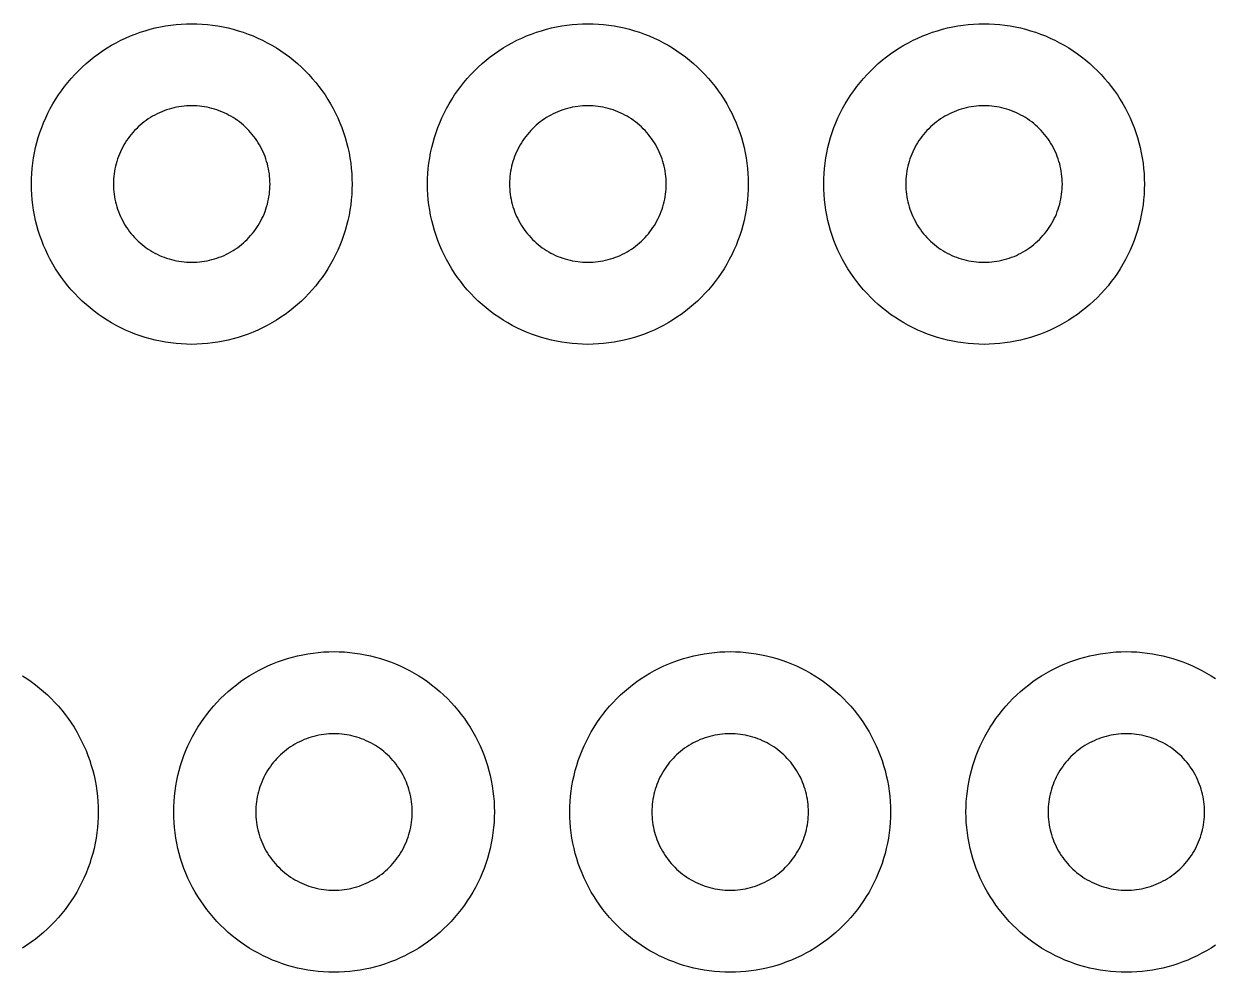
# Model space of a CAD drawing. Header units: millimetres. Extents: x 0 to 476, y 5 to 280.
# Drawn here: x 349.1 to 412.1, y 4.6 to 54.9 of the extents above; entities that cross this region are included whole.
import ezdxf

# ---------------------------------------------------------------- set-up
doc = ezdxf.new("R2010")
doc.units = ezdxf.units.MM
doc.layers.add('CUT', color=1, linetype='Continuous')

msp = doc.modelspace()

# ---------------------------------------------------------------- linework, layer by layer
at = {"layer": 'CUT'}
for points in [[(366.453, 46.155), (366.44, 45.877), (366.417, 45.6), (366.385, 45.324), (366.344, 45.049), (366.295, 44.775), (366.236, 44.503), (366.168, 44.233), (366.092, 43.966), (366.007, 43.701), (365.913, 43.439), (365.811, 43.181), (365.7, 42.925), (365.581, 42.674), (365.454, 42.426), (365.319, 42.183), (365.176, 41.945), (365.025, 41.711), (364.867, 41.482), (364.701, 41.259), (364.529, 41.041), (364.349, 40.829), (364.162, 40.623), (363.968, 40.423), (363.768, 40.229), (363.562, 40.043), (363.35, 39.863), (363.132, 39.69), (362.909, 39.524), (362.68, 39.366), (362.446, 39.215), (362.208, 39.072), (361.965, 38.937), (361.717, 38.81), (361.466, 38.691), (361.211, 38.58), (360.952, 38.478), (360.69, 38.384), (360.425, 38.299), (360.158, 38.223), (359.888, 38.155), (359.616, 38.097), (359.343, 38.047), (359.067, 38.006), (358.791, 37.974), (358.514, 37.952), (358.236, 37.938), (357.958, 37.933), (357.68, 37.938), (357.402, 37.952), (357.125, 37.974), (356.848, 38.006), (356.573, 38.047), (356.3, 38.097), (356.028, 38.155), (355.758, 38.223), (355.49, 38.299), (355.226, 38.384), (354.964, 38.478), (354.705, 38.58), (354.45, 38.691), (354.198, 38.81), (353.951, 38.937), (353.708, 39.072), (353.469, 39.215), (353.236, 39.366), (353.007, 39.524), (352.783, 39.69), (352.566, 39.863), (352.353, 40.043), (352.147, 40.229), (351.948, 40.423), (351.754, 40.623), (351.567, 40.829), (351.387, 41.041), (351.214, 41.259), (351.049, 41.482), (350.89, 41.711), (350.74, 41.945), (350.597, 42.183), (350.462, 42.426), (350.334, 42.674), (350.216, 42.925), (350.105, 43.181), (350.003, 43.439), (349.909, 43.701), (349.824, 43.966), (349.748, 44.233), (349.68, 44.503), (349.621, 44.775), (349.571, 45.049), (349.531, 45.324), (349.499, 45.6), (349.476, 45.877), (349.462, 46.155), (349.458, 46.433), (349.462, 46.711), (349.476, 46.989), (349.499, 47.266), (349.531, 47.543), (349.571, 47.818), (349.621, 48.092), (349.68, 48.363), (349.748, 48.633), (349.824, 48.901), (349.909, 49.166), (350.003, 49.427), (350.105, 49.686), (350.216, 49.941), (350.334, 50.193), (350.462, 50.44), (350.597, 50.683), (350.74, 50.922), (350.89, 51.156), (351.049, 51.384), (351.214, 51.608), (351.387, 51.826), (351.567, 52.038), (351.754, 52.244), (351.948, 52.444), (352.147, 52.637), (352.353, 52.824), (352.566, 53.004), (352.783, 53.177), (353.007, 53.343), (353.236, 53.501), (353.469, 53.652), (353.708, 53.795), (353.951, 53.93), (354.198, 54.057), (354.45, 54.176), (354.705, 54.286), (354.964, 54.389), (355.226, 54.482), (355.49, 54.567), (355.758, 54.644), (356.028, 54.711), (356.3, 54.77), (356.573, 54.82), (356.848, 54.861), (357.125, 54.892), (357.402, 54.915), (357.68, 54.929), (357.958, 54.933), (358.236, 54.929), (358.514, 54.915), (358.791, 54.892), (359.067, 54.861), (359.343, 54.82), (359.616, 54.77), (359.888, 54.711), (360.158, 54.644), (360.425, 54.567), (360.69, 54.482), (360.952, 54.389), (361.211, 54.286), (361.466, 54.176), (361.717, 54.057), (361.965, 53.93), (362.208, 53.795), (362.446, 53.652), (362.68, 53.501), (362.909, 53.343), (363.132, 53.177), (363.35, 53.004), (363.562, 52.824), (363.768, 52.637), (363.968, 52.444), (364.162, 52.244), (364.349, 52.038), (364.529, 51.826), (364.701, 51.608), (364.867, 51.384), (365.025, 51.156), (365.176, 50.922), (365.319, 50.683), (365.454, 50.44), (365.581, 50.193), (365.7, 49.941), (365.811, 49.686), (365.913, 49.427), (366.007, 49.166), (366.092, 48.901), (366.168, 48.633), (366.236, 48.363), (366.295, 48.092), (366.344, 47.818), (366.385, 47.543), (366.417, 47.266), (366.44, 46.989), (366.453, 46.711), (366.458, 46.433), (366.453, 46.155)], [(387.453, 46.155), (387.44, 45.877), (387.417, 45.6), (387.385, 45.324), (387.344, 45.049), (387.295, 44.775), (387.236, 44.503), (387.168, 44.233), (387.092, 43.966), (387.007, 43.701), (386.913, 43.439), (386.811, 43.181), (386.7, 42.925), (386.581, 42.674), (386.454, 42.426), (386.319, 42.183), (386.176, 41.945), (386.025, 41.711), (385.867, 41.482), (385.701, 41.259), (385.529, 41.041), (385.349, 40.829), (385.162, 40.623), (384.968, 40.423), (384.768, 40.229), (384.562, 40.043), (384.35, 39.863), (384.132, 39.69), (383.909, 39.524), (383.68, 39.366), (383.446, 39.215), (383.208, 39.072), (382.965, 38.937), (382.717, 38.81), (382.466, 38.691), (382.211, 38.58), (381.952, 38.478), (381.69, 38.384), (381.425, 38.299), (381.158, 38.223), (380.888, 38.155), (380.616, 38.097), (380.343, 38.047), (380.067, 38.006), (379.791, 37.974), (379.514, 37.952), (379.236, 37.938), (378.958, 37.933), (378.68, 37.938), (378.402, 37.952), (378.125, 37.974), (377.848, 38.006), (377.573, 38.047), (377.3, 38.097), (377.028, 38.155), (376.758, 38.223), (376.49, 38.299), (376.226, 38.384), (375.964, 38.478), (375.705, 38.58), (375.45, 38.691), (375.198, 38.81), (374.951, 38.937), (374.708, 39.072), (374.469, 39.215), (374.236, 39.366), (374.007, 39.524), (373.783, 39.69), (373.566, 39.863), (373.353, 40.043), (373.147, 40.229), (372.948, 40.423), (372.754, 40.623), (372.567, 40.829), (372.387, 41.041), (372.214, 41.259), (372.049, 41.482), (371.89, 41.711), (371.74, 41.945), (371.597, 42.183), (371.462, 42.426), (371.334, 42.674), (371.216, 42.925), (371.105, 43.181), (371.003, 43.439), (370.909, 43.701), (370.824, 43.966), (370.748, 44.233), (370.68, 44.503), (370.621, 44.775), (370.571, 45.049), (370.531, 45.324), (370.499, 45.6), (370.476, 45.877), (370.462, 46.155), (370.458, 46.433), (370.462, 46.711), (370.476, 46.989), (370.499, 47.266), (370.531, 47.543), (370.571, 47.818), (370.621, 48.092), (370.68, 48.363), (370.748, 48.633), (370.824, 48.901), (370.909, 49.166), (371.003, 49.427), (371.105, 49.686), (371.216, 49.941), (371.334, 50.193), (371.462, 50.44), (371.597, 50.683), (371.74, 50.922), (371.89, 51.156), (372.049, 51.384), (372.214, 51.608), (372.387, 51.826), (372.567, 52.038), (372.754, 52.244), (372.948, 52.444), (373.147, 52.637), (373.353, 52.824), (373.566, 53.004), (373.783, 53.177), (374.007, 53.343), (374.236, 53.501), (374.469, 53.652), (374.708, 53.795), (374.951, 53.93), (375.198, 54.057), (375.45, 54.176), (375.705, 54.286), (375.964, 54.389), (376.226, 54.482), (376.49, 54.567), (376.758, 54.644), (377.028, 54.711), (377.3, 54.77), (377.573, 54.82), (377.848, 54.861), (378.125, 54.892), (378.402, 54.915), (378.68, 54.929), (378.958, 54.933), (379.236, 54.929), (379.514, 54.915), (379.791, 54.892), (380.067, 54.861), (380.343, 54.82), (380.616, 54.77), (380.888, 54.711), (381.158, 54.644), (381.425, 54.567), (381.69, 54.482), (381.952, 54.389), (382.211, 54.286), (382.466, 54.176), (382.717, 54.057), (382.965, 53.93), (383.208, 53.795), (383.446, 53.652), (383.68, 53.501), (383.909, 53.343), (384.132, 53.177), (384.35, 53.004), (384.562, 52.824), (384.768, 52.637), (384.968, 52.444), (385.162, 52.244), (385.349, 52.038), (385.529, 51.826), (385.701, 51.608), (385.867, 51.384), (386.025, 51.156), (386.176, 50.922), (386.319, 50.683), (386.454, 50.44), (386.581, 50.193), (386.7, 49.941), (386.811, 49.686), (386.913, 49.427), (387.007, 49.166), (387.092, 48.901), (387.168, 48.633), (387.236, 48.363), (387.295, 48.092), (387.344, 47.818), (387.385, 47.543), (387.417, 47.266), (387.44, 46.989), (387.453, 46.711), (387.458, 46.433), (387.453, 46.155)], [(408.453, 46.155), (408.44, 45.877), (408.417, 45.6), (408.385, 45.324), (408.344, 45.049), (408.295, 44.775), (408.236, 44.503), (408.168, 44.233), (408.092, 43.966), (408.007, 43.701), (407.913, 43.439), (407.811, 43.181), (407.7, 42.925), (407.581, 42.674), (407.454, 42.426), (407.319, 42.183), (407.176, 41.945), (407.025, 41.711), (406.867, 41.482), (406.701, 41.259), (406.529, 41.041), (406.349, 40.829), (406.162, 40.623), (405.968, 40.423), (405.768, 40.229), (405.562, 40.043), (405.35, 39.863), (405.132, 39.69), (404.909, 39.524), (404.68, 39.366), (404.446, 39.215), (404.208, 39.072), (403.965, 38.937), (403.717, 38.81), (403.466, 38.691), (403.211, 38.58), (402.952, 38.478), (402.69, 38.384), (402.425, 38.299), (402.158, 38.223), (401.888, 38.155), (401.616, 38.097), (401.343, 38.047), (401.067, 38.006), (400.791, 37.974), (400.514, 37.952), (400.236, 37.938), (399.958, 37.933), (399.68, 37.938), (399.402, 37.952), (399.125, 37.974), (398.848, 38.006), (398.573, 38.047), (398.3, 38.097), (398.028, 38.155), (397.758, 38.223), (397.49, 38.299), (397.226, 38.384), (396.964, 38.478), (396.705, 38.58), (396.45, 38.691), (396.198, 38.81), (395.951, 38.937), (395.708, 39.072), (395.469, 39.215), (395.236, 39.366), (395.007, 39.524), (394.783, 39.69), (394.566, 39.863), (394.353, 40.043), (394.147, 40.229), (393.948, 40.423), (393.754, 40.623), (393.567, 40.829), (393.387, 41.041), (393.214, 41.259), (393.049, 41.482), (392.89, 41.711), (392.74, 41.945), (392.597, 42.183), (392.462, 42.426), (392.334, 42.674), (392.216, 42.925), (392.105, 43.181), (392.003, 43.439), (391.909, 43.701), (391.824, 43.966), (391.748, 44.233), (391.68, 44.503), (391.621, 44.775), (391.571, 45.049), (391.531, 45.324), (391.499, 45.6), (391.476, 45.877), (391.462, 46.155), (391.458, 46.433), (391.462, 46.711), (391.476, 46.989), (391.499, 47.266), (391.531, 47.543), (391.571, 47.818), (391.621, 48.092), (391.68, 48.363), (391.748, 48.633), (391.824, 48.901), (391.909, 49.166), (392.003, 49.427), (392.105, 49.686), (392.216, 49.941), (392.334, 50.193), (392.462, 50.44), (392.597, 50.683), (392.74, 50.922), (392.89, 51.156), (393.049, 51.384), (393.214, 51.608), (393.387, 51.826), (393.567, 52.038), (393.754, 52.244), (393.948, 52.444), (394.147, 52.637), (394.353, 52.824), (394.566, 53.004), (394.783, 53.177), (395.007, 53.343), (395.236, 53.501), (395.469, 53.652), (395.708, 53.795), (395.951, 53.93), (396.198, 54.057), (396.45, 54.176), (396.705, 54.286), (396.964, 54.389), (397.226, 54.482), (397.49, 54.567), (397.758, 54.644), (398.028, 54.711), (398.3, 54.77), (398.573, 54.82), (398.848, 54.861), (399.125, 54.892), (399.402, 54.915), (399.68, 54.929), (399.958, 54.933), (400.236, 54.929), (400.514, 54.915), (400.791, 54.892), (401.067, 54.861), (401.343, 54.82), (401.616, 54.77), (401.888, 54.711), (402.158, 54.644), (402.425, 54.567), (402.69, 54.482), (402.952, 54.389), (403.211, 54.286), (403.466, 54.176), (403.717, 54.057), (403.965, 53.93), (404.208, 53.795), (404.446, 53.652), (404.68, 53.501), (404.909, 53.343), (405.132, 53.177), (405.35, 53.004), (405.562, 52.824), (405.768, 52.637), (405.968, 52.444), (406.162, 52.244), (406.349, 52.038), (406.529, 51.826), (406.701, 51.608), (406.867, 51.384), (407.025, 51.156), (407.176, 50.922), (407.319, 50.683), (407.454, 50.44), (407.581, 50.193), (407.7, 49.941), (407.811, 49.686), (407.913, 49.427), (408.007, 49.166), (408.092, 48.901), (408.168, 48.633), (408.236, 48.363), (408.295, 48.092), (408.344, 47.818), (408.385, 47.543), (408.417, 47.266), (408.44, 46.989), (408.453, 46.711), (408.458, 46.433), (408.453, 46.155)], [(362.106, 46.569), (362.099, 46.705), (362.088, 46.84), (362.072, 46.975), (362.052, 47.109), (362.028, 47.243), (362, 47.376), (361.967, 47.507), (361.929, 47.638), (361.888, 47.767), (361.842, 47.895), (361.792, 48.021), (361.738, 48.146), (361.68, 48.269), (361.618, 48.39), (361.552, 48.508), (361.482, 48.625), (361.409, 48.739), (361.331, 48.851), (361.25, 48.96), (361.166, 49.066), (361.078, 49.17), (360.987, 49.27), (360.892, 49.368), (360.795, 49.462), (360.694, 49.553), (360.591, 49.641), (360.484, 49.726), (360.375, 49.807), (360.264, 49.884), (360.149, 49.958), (360.033, 50.027), (359.914, 50.093), (359.793, 50.155), (359.671, 50.213), (359.546, 50.267), (359.42, 50.317), (359.292, 50.363), (359.163, 50.405), (359.032, 50.442), (358.9, 50.475), (358.768, 50.504), (358.634, 50.528), (358.5, 50.548), (358.365, 50.563), (358.229, 50.574), (358.094, 50.581), (357.958, 50.583), (357.822, 50.581), (357.686, 50.574), (357.551, 50.563), (357.416, 50.548), (357.282, 50.528), (357.148, 50.504), (357.016, 50.475), (356.884, 50.442), (356.753, 50.405), (356.624, 50.363), (356.496, 50.317), (356.37, 50.267), (356.245, 50.213), (356.122, 50.155), (356.002, 50.093), (355.883, 50.027), (355.766, 49.958), (355.652, 49.884), (355.541, 49.807), (355.432, 49.726), (355.325, 49.641), (355.222, 49.553), (355.121, 49.462), (355.023, 49.368), (354.929, 49.27), (354.838, 49.17), (354.75, 49.066), (354.665, 48.96), (354.585, 48.851), (354.507, 48.739), (354.434, 48.625), (354.364, 48.508), (354.298, 48.39), (354.236, 48.269), (354.178, 48.146), (354.124, 48.021), (354.074, 47.895), (354.028, 47.767), (353.987, 47.638), (353.949, 47.507), (353.916, 47.376), (353.888, 47.243), (353.863, 47.109), (353.843, 46.975), (353.828, 46.84), (353.817, 46.705), (353.81, 46.569), (353.808, 46.433), (353.81, 46.298), (353.817, 46.162), (353.828, 46.027), (353.843, 45.892), (353.863, 45.757), (353.888, 45.624), (353.916, 45.491), (353.949, 45.359), (353.987, 45.229), (354.028, 45.099), (354.074, 44.971), (354.124, 44.845), (354.178, 44.721), (354.236, 44.598), (354.298, 44.477), (354.364, 44.358), (354.434, 44.242), (354.507, 44.128), (354.585, 44.016), (354.665, 43.907), (354.75, 43.801), (354.838, 43.697), (354.929, 43.596), (355.023, 43.499), (355.121, 43.404), (355.222, 43.313), (355.325, 43.225), (355.432, 43.141), (355.541, 43.06), (355.652, 42.983), (355.766, 42.909), (355.883, 42.839), (356.002, 42.773), (356.122, 42.711), (356.245, 42.653), (356.37, 42.599), (356.496, 42.549), (356.624, 42.504), (356.753, 42.462), (356.884, 42.425), (357.016, 42.392), (357.148, 42.363), (357.282, 42.339), (357.416, 42.319), (357.551, 42.303), (357.686, 42.292), (357.822, 42.286), (357.958, 42.283), (358.094, 42.286), (358.229, 42.292), (358.365, 42.303), (358.5, 42.319), (358.634, 42.339), (358.768, 42.363), (358.9, 42.392), (359.032, 42.425), (359.163, 42.462), (359.292, 42.504), (359.42, 42.549), (359.546, 42.599), (359.671, 42.653), (359.793, 42.711), (359.914, 42.773), (360.033, 42.839), (360.149, 42.909), (360.264, 42.983), (360.375, 43.06), (360.484, 43.141), (360.591, 43.225), (360.694, 43.313), (360.795, 43.404), (360.892, 43.499), (360.987, 43.596), (361.078, 43.697), (361.166, 43.801), (361.25, 43.907), (361.331, 44.016), (361.409, 44.128), (361.482, 44.242), (361.552, 44.358), (361.618, 44.477), (361.68, 44.598), (361.738, 44.721), (361.792, 44.845), (361.842, 44.971), (361.888, 45.099), (361.929, 45.229), (361.967, 45.359), (362, 45.491), (362.028, 45.624), (362.052, 45.757), (362.072, 45.892), (362.088, 46.027), (362.099, 46.162), (362.106, 46.298), (362.108, 46.433), (362.106, 46.569)], [(383.106, 46.569), (383.099, 46.705), (383.088, 46.84), (383.072, 46.975), (383.052, 47.109), (383.028, 47.243), (383, 47.376), (382.967, 47.507), (382.929, 47.638), (382.888, 47.767), (382.842, 47.895), (382.792, 48.021), (382.738, 48.146), (382.68, 48.269), (382.618, 48.39), (382.552, 48.508), (382.482, 48.625), (382.409, 48.739), (382.331, 48.851), (382.25, 48.96), (382.166, 49.066), (382.078, 49.17), (381.987, 49.27), (381.892, 49.368), (381.795, 49.462), (381.694, 49.553), (381.591, 49.641), (381.484, 49.726), (381.375, 49.807), (381.264, 49.884), (381.149, 49.958), (381.033, 50.027), (380.914, 50.093), (380.793, 50.155), (380.671, 50.213), (380.546, 50.267), (380.42, 50.317), (380.292, 50.363), (380.163, 50.405), (380.032, 50.442), (379.9, 50.475), (379.768, 50.504), (379.634, 50.528), (379.5, 50.548), (379.365, 50.563), (379.229, 50.574), (379.094, 50.581), (378.958, 50.583), (378.822, 50.581), (378.686, 50.574), (378.551, 50.563), (378.416, 50.548), (378.282, 50.528), (378.148, 50.504), (378.016, 50.475), (377.884, 50.442), (377.753, 50.405), (377.624, 50.363), (377.496, 50.317), (377.37, 50.267), (377.245, 50.213), (377.122, 50.155), (377.002, 50.093), (376.883, 50.027), (376.766, 49.958), (376.652, 49.884), (376.541, 49.807), (376.432, 49.726), (376.325, 49.641), (376.222, 49.553), (376.121, 49.462), (376.023, 49.368), (375.929, 49.27), (375.838, 49.17), (375.75, 49.066), (375.665, 48.96), (375.585, 48.851), (375.507, 48.739), (375.434, 48.625), (375.364, 48.508), (375.298, 48.39), (375.236, 48.269), (375.178, 48.146), (375.124, 48.021), (375.074, 47.895), (375.028, 47.767), (374.987, 47.638), (374.949, 47.507), (374.916, 47.376), (374.888, 47.243), (374.863, 47.109), (374.843, 46.975), (374.828, 46.84), (374.817, 46.705), (374.81, 46.569), (374.808, 46.433), (374.81, 46.298), (374.817, 46.162), (374.828, 46.027), (374.843, 45.892), (374.863, 45.757), (374.888, 45.624), (374.916, 45.491), (374.949, 45.359), (374.987, 45.229), (375.028, 45.099), (375.074, 44.971), (375.124, 44.845), (375.178, 44.721), (375.236, 44.598), (375.298, 44.477), (375.364, 44.358), (375.434, 44.242), (375.507, 44.128), (375.585, 44.016), (375.665, 43.907), (375.75, 43.801), (375.838, 43.697), (375.929, 43.596), (376.023, 43.499), (376.121, 43.404), (376.222, 43.313), (376.325, 43.225), (376.432, 43.141), (376.541, 43.06), (376.652, 42.983), (376.766, 42.909), (376.883, 42.839), (377.002, 42.773), (377.122, 42.711), (377.245, 42.653), (377.37, 42.599), (377.496, 42.549), (377.624, 42.504), (377.753, 42.462), (377.884, 42.425), (378.016, 42.392), (378.148, 42.363), (378.282, 42.339), (378.416, 42.319), (378.551, 42.303), (378.686, 42.292), (378.822, 42.286), (378.958, 42.283), (379.094, 42.286), (379.229, 42.292), (379.365, 42.303), (379.5, 42.319), (379.634, 42.339), (379.768, 42.363), (379.9, 42.392), (380.032, 42.425), (380.163, 42.462), (380.292, 42.504), (380.42, 42.549), (380.546, 42.599), (380.671, 42.653), (380.793, 42.711), (380.914, 42.773), (381.033, 42.839), (381.149, 42.909), (381.264, 42.983), (381.375, 43.06), (381.484, 43.141), (381.591, 43.225), (381.694, 43.313), (381.795, 43.404), (381.892, 43.499), (381.987, 43.596), (382.078, 43.697), (382.166, 43.801), (382.25, 43.907), (382.331, 44.016), (382.409, 44.128), (382.482, 44.242), (382.552, 44.358), (382.618, 44.477), (382.68, 44.598), (382.738, 44.721), (382.792, 44.845), (382.842, 44.971), (382.888, 45.099), (382.929, 45.229), (382.967, 45.359), (383, 45.491), (383.028, 45.624), (383.052, 45.757), (383.072, 45.892), (383.088, 46.027), (383.099, 46.162), (383.106, 46.298), (383.108, 46.433), (383.106, 46.569)], [(404.106, 46.569), (404.099, 46.705), (404.088, 46.84), (404.072, 46.975), (404.052, 47.109), (404.028, 47.243), (404, 47.376), (403.967, 47.507), (403.929, 47.638), (403.888, 47.767), (403.842, 47.895), (403.792, 48.021), (403.738, 48.146), (403.68, 48.269), (403.618, 48.39), (403.552, 48.508), (403.482, 48.625), (403.409, 48.739), (403.331, 48.851), (403.25, 48.96), (403.166, 49.066), (403.078, 49.17), (402.987, 49.27), (402.892, 49.368), (402.795, 49.462), (402.694, 49.553), (402.591, 49.641), (402.484, 49.726), (402.375, 49.807), (402.264, 49.884), (402.149, 49.958), (402.033, 50.027), (401.914, 50.093), (401.793, 50.155), (401.671, 50.213), (401.546, 50.267), (401.42, 50.317), (401.292, 50.363), (401.163, 50.405), (401.032, 50.442), (400.9, 50.475), (400.768, 50.504), (400.634, 50.528), (400.5, 50.548), (400.365, 50.563), (400.229, 50.574), (400.094, 50.581), (399.958, 50.583), (399.822, 50.581), (399.686, 50.574), (399.551, 50.563), (399.416, 50.548), (399.282, 50.528), (399.148, 50.504), (399.016, 50.475), (398.884, 50.442), (398.753, 50.405), (398.624, 50.363), (398.496, 50.317), (398.37, 50.267), (398.245, 50.213), (398.122, 50.155), (398.002, 50.093), (397.883, 50.027), (397.766, 49.958), (397.652, 49.884), (397.541, 49.807), (397.432, 49.726), (397.325, 49.641), (397.222, 49.553), (397.121, 49.462), (397.023, 49.368), (396.929, 49.27), (396.838, 49.17), (396.75, 49.066), (396.665, 48.96), (396.585, 48.851), (396.507, 48.739), (396.434, 48.625), (396.364, 48.508), (396.298, 48.39), (396.236, 48.269), (396.178, 48.146), (396.124, 48.021), (396.074, 47.895), (396.028, 47.767), (395.987, 47.638), (395.949, 47.507), (395.916, 47.376), (395.888, 47.243), (395.863, 47.109), (395.843, 46.975), (395.828, 46.84), (395.817, 46.705), (395.81, 46.569), (395.808, 46.433), (395.81, 46.298), (395.817, 46.162), (395.828, 46.027), (395.843, 45.892), (395.863, 45.757), (395.888, 45.624), (395.916, 45.491), (395.949, 45.359), (395.987, 45.229), (396.028, 45.099), (396.074, 44.971), (396.124, 44.845), (396.178, 44.721), (396.236, 44.598), (396.298, 44.477), (396.364, 44.358), (396.434, 44.242), (396.507, 44.128), (396.585, 44.016), (396.665, 43.907), (396.75, 43.801), (396.838, 43.697), (396.929, 43.596), (397.023, 43.499), (397.121, 43.404), (397.222, 43.313), (397.325, 43.225), (397.432, 43.141), (397.541, 43.06), (397.652, 42.983), (397.766, 42.909), (397.883, 42.839), (398.002, 42.773), (398.122, 42.711), (398.245, 42.653), (398.37, 42.599), (398.496, 42.549), (398.624, 42.504), (398.753, 42.462), (398.884, 42.425), (399.016, 42.392), (399.148, 42.363), (399.282, 42.339), (399.416, 42.319), (399.551, 42.303), (399.686, 42.292), (399.822, 42.286), (399.958, 42.283), (400.094, 42.286), (400.229, 42.292), (400.365, 42.303), (400.5, 42.319), (400.634, 42.339), (400.768, 42.363), (400.9, 42.392), (401.032, 42.425), (401.163, 42.462), (401.292, 42.504), (401.42, 42.549), (401.546, 42.599), (401.671, 42.653), (401.793, 42.711), (401.914, 42.773), (402.033, 42.839), (402.149, 42.909), (402.264, 42.983), (402.375, 43.06), (402.484, 43.141), (402.591, 43.225), (402.694, 43.313), (402.795, 43.404), (402.892, 43.499), (402.987, 43.596), (403.078, 43.697), (403.166, 43.801), (403.25, 43.907), (403.331, 44.016), (403.409, 44.128), (403.482, 44.242), (403.552, 44.358), (403.618, 44.477), (403.68, 44.598), (403.738, 44.721), (403.792, 44.845), (403.842, 44.971), (403.888, 45.099), (403.929, 45.229), (403.967, 45.359), (404, 45.491), (404.028, 45.624), (404.052, 45.757), (404.072, 45.892), (404.088, 46.027), (404.099, 46.162), (404.106, 46.298), (404.108, 46.433), (404.106, 46.569)], [(373.995, 12.859), (373.982, 12.581), (373.959, 12.304), (373.927, 12.028), (373.886, 11.753), (373.837, 11.479), (373.778, 11.207), (373.71, 10.937), (373.634, 10.67), (373.549, 10.405), (373.455, 10.143), (373.353, 9.884), (373.242, 9.629), (373.123, 9.378), (372.996, 9.13), (372.861, 8.887), (372.718, 8.649), (372.567, 8.415), (372.409, 8.186), (372.244, 7.963), (372.071, 7.745), (371.891, 7.533), (371.704, 7.327), (371.51, 7.127), (371.311, 6.933), (371.104, 6.747), (370.892, 6.567), (370.674, 6.394), (370.451, 6.228), (370.222, 6.07), (369.989, 5.919), (369.75, 5.776), (369.507, 5.641), (369.259, 5.514), (369.008, 5.395), (368.753, 5.284), (368.494, 5.182), (368.232, 5.088), (367.967, 5.003), (367.7, 4.927), (367.43, 4.859), (367.158, 4.801), (366.885, 4.751), (366.609, 4.71), (366.333, 4.678), (366.056, 4.655), (365.778, 4.642), (365.5, 4.637), (365.222, 4.642), (364.944, 4.655), (364.667, 4.678), (364.391, 4.71), (364.115, 4.751), (363.842, 4.801), (363.57, 4.859), (363.3, 4.927), (363.033, 5.003), (362.768, 5.088), (362.506, 5.182), (362.247, 5.284), (361.992, 5.395), (361.741, 5.514), (361.493, 5.641), (361.25, 5.776), (361.011, 5.919), (360.778, 6.07), (360.549, 6.228), (360.326, 6.394), (360.108, 6.567), (359.896, 6.747), (359.689, 6.933), (359.49, 7.127), (359.296, 7.327), (359.109, 7.533), (358.929, 7.745), (358.756, 7.963), (358.591, 8.186), (358.433, 8.415), (358.282, 8.649), (358.139, 8.887), (358.004, 9.13), (357.877, 9.378), (357.758, 9.629), (357.647, 9.884), (357.545, 10.143), (357.451, 10.405), (357.366, 10.67), (357.29, 10.937), (357.222, 11.207), (357.163, 11.479), (357.114, 11.753), (357.073, 12.028), (357.041, 12.304), (357.018, 12.581), (357.005, 12.859), (357, 13.137), (357.005, 13.415), (357.018, 13.693), (357.041, 13.97), (357.073, 14.247), (357.114, 14.522), (357.163, 14.796), (357.222, 15.067), (357.29, 15.337), (357.366, 15.605), (357.451, 15.869), (357.545, 16.131), (357.647, 16.39), (357.758, 16.645), (357.877, 16.897), (358.004, 17.144), (358.139, 17.387), (358.282, 17.626), (358.433, 17.86), (358.591, 18.088), (358.756, 18.312), (358.929, 18.53), (359.109, 18.742), (359.296, 18.948), (359.49, 19.148), (359.689, 19.341), (359.896, 19.528), (360.108, 19.708), (360.326, 19.881), (360.549, 20.046), (360.778, 20.205), (361.011, 20.355), (361.25, 20.498), (361.493, 20.634), (361.741, 20.761), (361.992, 20.88), (362.247, 20.99), (362.506, 21.092), (362.768, 21.186), (363.033, 21.271), (363.3, 21.348), (363.57, 21.415), (363.842, 21.474), (364.115, 21.524), (364.391, 21.565), (364.667, 21.596), (364.944, 21.619), (365.222, 21.633), (365.5, 21.637), (365.778, 21.633), (366.056, 21.619), (366.333, 21.596), (366.609, 21.565), (366.885, 21.524), (367.158, 21.474), (367.43, 21.415), (367.7, 21.348), (367.967, 21.271), (368.232, 21.186), (368.494, 21.092), (368.753, 20.99), (369.008, 20.88), (369.259, 20.761), (369.507, 20.634), (369.75, 20.498), (369.989, 20.355), (370.222, 20.205), (370.451, 20.046), (370.674, 19.881), (370.892, 19.708), (371.104, 19.528), (371.311, 19.341), (371.51, 19.148), (371.704, 18.948), (371.891, 18.742), (372.071, 18.53), (372.244, 18.312), (372.409, 18.088), (372.567, 17.86), (372.718, 17.626), (372.861, 17.387), (372.996, 17.144), (373.123, 16.897), (373.242, 16.645), (373.353, 16.39), (373.455, 16.131), (373.549, 15.869), (373.634, 15.605), (373.71, 15.337), (373.778, 15.067), (373.837, 14.796), (373.886, 14.522), (373.927, 14.247), (373.959, 13.97), (373.982, 13.693), (373.995, 13.415), (374, 13.137), (373.995, 12.859)], [(394.995, 12.859), (394.982, 12.581), (394.959, 12.304), (394.927, 12.028), (394.886, 11.753), (394.837, 11.479), (394.778, 11.207), (394.71, 10.937), (394.634, 10.67), (394.549, 10.405), (394.455, 10.143), (394.353, 9.884), (394.242, 9.629), (394.123, 9.378), (393.996, 9.13), (393.861, 8.887), (393.718, 8.649), (393.567, 8.415), (393.409, 8.186), (393.244, 7.963), (393.071, 7.745), (392.891, 7.533), (392.704, 7.327), (392.51, 7.127), (392.311, 6.933), (392.104, 6.747), (391.892, 6.567), (391.674, 6.394), (391.451, 6.228), (391.222, 6.07), (390.989, 5.919), (390.75, 5.776), (390.507, 5.641), (390.259, 5.514), (390.008, 5.395), (389.753, 5.284), (389.494, 5.182), (389.232, 5.088), (388.967, 5.003), (388.7, 4.927), (388.43, 4.859), (388.158, 4.801), (387.885, 4.751), (387.609, 4.71), (387.333, 4.678), (387.056, 4.655), (386.778, 4.642), (386.5, 4.637), (386.222, 4.642), (385.944, 4.655), (385.667, 4.678), (385.391, 4.71), (385.115, 4.751), (384.842, 4.801), (384.57, 4.859), (384.3, 4.927), (384.033, 5.003), (383.768, 5.088), (383.506, 5.182), (383.247, 5.284), (382.992, 5.395), (382.741, 5.514), (382.493, 5.641), (382.25, 5.776), (382.011, 5.919), (381.778, 6.07), (381.549, 6.228), (381.326, 6.394), (381.108, 6.567), (380.896, 6.747), (380.689, 6.933), (380.49, 7.127), (380.296, 7.327), (380.109, 7.533), (379.929, 7.745), (379.756, 7.963), (379.591, 8.186), (379.433, 8.415), (379.282, 8.649), (379.139, 8.887), (379.004, 9.13), (378.877, 9.378), (378.758, 9.629), (378.647, 9.884), (378.545, 10.143), (378.451, 10.405), (378.366, 10.67), (378.29, 10.937), (378.222, 11.207), (378.163, 11.479), (378.114, 11.753), (378.073, 12.028), (378.041, 12.304), (378.018, 12.581), (378.005, 12.859), (378, 13.137), (378.005, 13.415), (378.018, 13.693), (378.041, 13.97), (378.073, 14.247), (378.114, 14.522), (378.163, 14.796), (378.222, 15.067), (378.29, 15.337), (378.366, 15.605), (378.451, 15.869), (378.545, 16.131), (378.647, 16.39), (378.758, 16.645), (378.877, 16.897), (379.004, 17.144), (379.139, 17.387), (379.282, 17.626), (379.433, 17.86), (379.591, 18.088), (379.756, 18.312), (379.929, 18.53), (380.109, 18.742), (380.296, 18.948), (380.49, 19.148), (380.689, 19.341), (380.896, 19.528), (381.108, 19.708), (381.326, 19.881), (381.549, 20.046), (381.778, 20.205), (382.011, 20.355), (382.25, 20.498), (382.493, 20.634), (382.741, 20.761), (382.992, 20.88), (383.247, 20.99), (383.506, 21.092), (383.768, 21.186), (384.033, 21.271), (384.3, 21.348), (384.57, 21.415), (384.842, 21.474), (385.115, 21.524), (385.391, 21.565), (385.667, 21.596), (385.944, 21.619), (386.222, 21.633), (386.5, 21.637), (386.778, 21.633), (387.056, 21.619), (387.333, 21.596), (387.609, 21.565), (387.885, 21.524), (388.158, 21.474), (388.43, 21.415), (388.7, 21.348), (388.967, 21.271), (389.232, 21.186), (389.494, 21.092), (389.753, 20.99), (390.008, 20.88), (390.259, 20.761), (390.507, 20.634), (390.75, 20.498), (390.989, 20.355), (391.222, 20.205), (391.451, 20.046), (391.674, 19.881), (391.892, 19.708), (392.104, 19.528), (392.311, 19.341), (392.51, 19.148), (392.704, 18.948), (392.891, 18.742), (393.071, 18.53), (393.244, 18.312), (393.409, 18.088), (393.567, 17.86), (393.718, 17.626), (393.861, 17.387), (393.996, 17.144), (394.123, 16.897), (394.242, 16.645), (394.353, 16.39), (394.455, 16.131), (394.549, 15.869), (394.634, 15.605), (394.71, 15.337), (394.778, 15.067), (394.837, 14.796), (394.886, 14.522), (394.927, 14.247), (394.959, 13.97), (394.982, 13.693), (394.995, 13.415), (395, 13.137), (394.995, 12.859)], [(369.648, 13.273), (369.641, 13.409), (369.63, 13.544), (369.614, 13.679), (369.595, 13.813), (369.57, 13.947), (369.542, 14.08), (369.509, 14.211), (369.471, 14.342), (369.43, 14.471), (369.384, 14.599), (369.334, 14.725), (369.28, 14.85), (369.222, 14.973), (369.16, 15.094), (369.094, 15.212), (369.024, 15.329), (368.951, 15.443), (368.873, 15.555), (368.792, 15.664), (368.708, 15.77), (368.62, 15.874), (368.529, 15.974), (368.434, 16.072), (368.337, 16.166), (368.236, 16.257), (368.133, 16.345), (368.026, 16.43), (367.917, 16.511), (367.806, 16.588), (367.691, 16.661), (367.575, 16.731), (367.456, 16.797), (367.335, 16.859), (367.213, 16.917), (367.088, 16.971), (366.962, 17.021), (366.834, 17.067), (366.705, 17.109), (366.574, 17.146), (366.442, 17.179), (366.31, 17.208), (366.176, 17.232), (366.042, 17.252), (365.907, 17.267), (365.771, 17.278), (365.636, 17.285), (365.5, 17.287), (365.364, 17.285), (365.229, 17.278), (365.093, 17.267), (364.958, 17.252), (364.824, 17.232), (364.69, 17.208), (364.558, 17.179), (364.426, 17.146), (364.295, 17.109), (364.166, 17.067), (364.038, 17.021), (363.912, 16.971), (363.787, 16.917), (363.665, 16.859), (363.544, 16.797), (363.425, 16.731), (363.309, 16.661), (363.194, 16.588), (363.083, 16.511), (362.974, 16.43), (362.867, 16.345), (362.764, 16.257), (362.663, 16.166), (362.566, 16.072), (362.471, 15.974), (362.38, 15.874), (362.292, 15.77), (362.208, 15.664), (362.127, 15.555), (362.049, 15.443), (361.976, 15.329), (361.906, 15.212), (361.84, 15.094), (361.778, 14.973), (361.72, 14.85), (361.666, 14.725), (361.616, 14.599), (361.57, 14.471), (361.529, 14.342), (361.491, 14.211), (361.458, 14.08), (361.43, 13.947), (361.405, 13.813), (361.386, 13.679), (361.37, 13.544), (361.359, 13.409), (361.352, 13.273), (361.35, 13.137), (361.352, 13.001), (361.359, 12.866), (361.37, 12.73), (361.386, 12.596), (361.405, 12.461), (361.43, 12.328), (361.458, 12.195), (361.491, 12.063), (361.529, 11.933), (361.57, 11.803), (361.616, 11.675), (361.666, 11.549), (361.72, 11.425), (361.778, 11.302), (361.84, 11.181), (361.906, 11.062), (361.976, 10.946), (362.049, 10.832), (362.127, 10.72), (362.208, 10.611), (362.292, 10.505), (362.38, 10.401), (362.471, 10.3), (362.566, 10.203), (362.663, 10.108), (362.764, 10.017), (362.867, 9.929), (362.974, 9.845), (363.083, 9.764), (363.194, 9.687), (363.309, 9.613), (363.425, 9.543), (363.544, 9.477), (363.665, 9.415), (363.787, 9.357), (363.912, 9.303), (364.038, 9.253), (364.166, 9.207), (364.295, 9.166), (364.426, 9.129), (364.558, 9.096), (364.69, 9.067), (364.824, 9.043), (364.958, 9.023), (365.093, 9.007), (365.229, 8.996), (365.364, 8.989), (365.5, 8.987), (365.636, 8.989), (365.771, 8.996), (365.907, 9.007), (366.042, 9.023), (366.176, 9.043), (366.31, 9.067), (366.442, 9.096), (366.574, 9.129), (366.705, 9.166), (366.834, 9.207), (366.962, 9.253), (367.088, 9.303), (367.213, 9.357), (367.335, 9.415), (367.456, 9.477), (367.575, 9.543), (367.691, 9.613), (367.806, 9.687), (367.917, 9.764), (368.026, 9.845), (368.133, 9.929), (368.236, 10.017), (368.337, 10.108), (368.434, 10.203), (368.529, 10.3), (368.62, 10.401), (368.708, 10.505), (368.792, 10.611), (368.873, 10.72), (368.951, 10.832), (369.024, 10.946), (369.094, 11.062), (369.16, 11.181), (369.222, 11.302), (369.28, 11.425), (369.334, 11.549), (369.384, 11.675), (369.43, 11.803), (369.471, 11.933), (369.509, 12.063), (369.542, 12.195), (369.57, 12.328), (369.595, 12.461), (369.614, 12.596), (369.63, 12.73), (369.641, 12.866), (369.648, 13.001), (369.65, 13.137), (369.648, 13.273)], [(390.648, 13.273), (390.641, 13.409), (390.63, 13.544), (390.614, 13.679), (390.595, 13.813), (390.57, 13.947), (390.542, 14.08), (390.509, 14.211), (390.471, 14.342), (390.43, 14.471), (390.384, 14.599), (390.334, 14.725), (390.28, 14.85), (390.222, 14.973), (390.16, 15.094), (390.094, 15.212), (390.024, 15.329), (389.951, 15.443), (389.873, 15.555), (389.792, 15.664), (389.708, 15.77), (389.62, 15.874), (389.529, 15.974), (389.434, 16.072), (389.337, 16.166), (389.236, 16.257), (389.133, 16.345), (389.026, 16.43), (388.917, 16.511), (388.806, 16.588), (388.691, 16.661), (388.575, 16.731), (388.456, 16.797), (388.335, 16.859), (388.213, 16.917), (388.088, 16.971), (387.962, 17.021), (387.834, 17.067), (387.705, 17.109), (387.574, 17.146), (387.442, 17.179), (387.31, 17.208), (387.176, 17.232), (387.042, 17.252), (386.907, 17.267), (386.771, 17.278), (386.636, 17.285), (386.5, 17.287), (386.364, 17.285), (386.229, 17.278), (386.093, 17.267), (385.958, 17.252), (385.824, 17.232), (385.69, 17.208), (385.558, 17.179), (385.426, 17.146), (385.295, 17.109), (385.166, 17.067), (385.038, 17.021), (384.912, 16.971), (384.787, 16.917), (384.665, 16.859), (384.544, 16.797), (384.425, 16.731), (384.309, 16.661), (384.194, 16.588), (384.083, 16.511), (383.974, 16.43), (383.867, 16.345), (383.764, 16.257), (383.663, 16.166), (383.566, 16.072), (383.471, 15.974), (383.38, 15.874), (383.292, 15.77), (383.208, 15.664), (383.127, 15.555), (383.049, 15.443), (382.976, 15.329), (382.906, 15.212), (382.84, 15.094), (382.778, 14.973), (382.72, 14.85), (382.666, 14.725), (382.616, 14.599), (382.57, 14.471), (382.529, 14.342), (382.491, 14.211), (382.458, 14.08), (382.43, 13.947), (382.405, 13.813), (382.386, 13.679), (382.37, 13.544), (382.359, 13.409), (382.352, 13.273), (382.35, 13.137), (382.352, 13.001), (382.359, 12.866), (382.37, 12.73), (382.386, 12.596), (382.405, 12.461), (382.43, 12.328), (382.458, 12.195), (382.491, 12.063), (382.529, 11.933), (382.57, 11.803), (382.616, 11.675), (382.666, 11.549), (382.72, 11.425), (382.778, 11.302), (382.84, 11.181), (382.906, 11.062), (382.976, 10.946), (383.049, 10.832), (383.127, 10.72), (383.208, 10.611), (383.292, 10.505), (383.38, 10.401), (383.471, 10.3), (383.566, 10.203), (383.663, 10.108), (383.764, 10.017), (383.867, 9.929), (383.974, 9.845), (384.083, 9.764), (384.194, 9.687), (384.309, 9.613), (384.425, 9.543), (384.544, 9.477), (384.665, 9.415), (384.787, 9.357), (384.912, 9.303), (385.038, 9.253), (385.166, 9.207), (385.295, 9.166), (385.426, 9.129), (385.558, 9.096), (385.69, 9.067), (385.824, 9.043), (385.958, 9.023), (386.093, 9.007), (386.229, 8.996), (386.364, 8.989), (386.5, 8.987), (386.636, 8.989), (386.771, 8.996), (386.907, 9.007), (387.042, 9.023), (387.176, 9.043), (387.31, 9.067), (387.442, 9.096), (387.574, 9.129), (387.705, 9.166), (387.834, 9.207), (387.962, 9.253), (388.088, 9.303), (388.213, 9.357), (388.335, 9.415), (388.456, 9.477), (388.575, 9.543), (388.691, 9.613), (388.806, 9.687), (388.917, 9.764), (389.026, 9.845), (389.133, 9.929), (389.236, 10.017), (389.337, 10.108), (389.434, 10.203), (389.529, 10.3), (389.62, 10.401), (389.708, 10.505), (389.792, 10.611), (389.873, 10.72), (389.951, 10.832), (390.024, 10.946), (390.094, 11.062), (390.16, 11.181), (390.222, 11.302), (390.28, 11.425), (390.334, 11.549), (390.384, 11.675), (390.43, 11.803), (390.471, 11.933), (390.509, 12.063), (390.542, 12.195), (390.57, 12.328), (390.595, 12.461), (390.614, 12.596), (390.63, 12.73), (390.641, 12.866), (390.648, 13.001), (390.65, 13.137), (390.648, 13.273)], [(411.648, 13.273), (411.641, 13.409), (411.63, 13.544), (411.614, 13.679), (411.595, 13.813), (411.57, 13.947), (411.542, 14.08), (411.509, 14.211), (411.471, 14.342), (411.43, 14.471), (411.384, 14.599), (411.334, 14.725), (411.28, 14.85), (411.222, 14.973), (411.16, 15.094), (411.094, 15.212), (411.024, 15.329), (410.951, 15.443), (410.873, 15.555), (410.792, 15.664), (410.708, 15.77), (410.62, 15.874), (410.529, 15.974), (410.434, 16.072), (410.337, 16.166), (410.236, 16.257), (410.133, 16.345), (410.026, 16.43), (409.917, 16.511), (409.806, 16.588), (409.691, 16.661), (409.575, 16.731), (409.456, 16.797), (409.335, 16.859), (409.213, 16.917), (409.088, 16.971), (408.962, 17.021), (408.834, 17.067), (408.705, 17.109), (408.574, 17.146), (408.442, 17.179), (408.31, 17.208), (408.176, 17.232), (408.042, 17.252), (407.907, 17.267), (407.771, 17.278), (407.636, 17.285), (407.5, 17.287), (407.364, 17.285), (407.229, 17.278), (407.093, 17.267), (406.958, 17.252), (406.824, 17.232), (406.69, 17.208), (406.558, 17.179), (406.426, 17.146), (406.295, 17.109), (406.166, 17.067), (406.038, 17.021), (405.912, 16.971), (405.787, 16.917), (405.665, 16.859), (405.544, 16.797), (405.425, 16.731), (405.309, 16.661), (405.194, 16.588), (405.083, 16.511), (404.974, 16.43), (404.867, 16.345), (404.764, 16.257), (404.663, 16.166), (404.566, 16.072), (404.471, 15.974), (404.38, 15.874), (404.292, 15.77), (404.208, 15.664), (404.127, 15.555), (404.049, 15.443), (403.976, 15.329), (403.906, 15.212), (403.84, 15.094), (403.778, 14.973), (403.72, 14.85), (403.666, 14.725), (403.616, 14.599), (403.57, 14.471), (403.529, 14.342), (403.491, 14.211), (403.458, 14.08), (403.43, 13.947), (403.405, 13.813), (403.386, 13.679), (403.37, 13.544), (403.359, 13.409), (403.352, 13.273), (403.35, 13.137), (403.352, 13.001), (403.359, 12.866), (403.37, 12.73), (403.386, 12.596), (403.405, 12.461), (403.43, 12.328), (403.458, 12.195), (403.491, 12.063), (403.529, 11.933), (403.57, 11.803), (403.616, 11.675), (403.666, 11.549), (403.72, 11.425), (403.778, 11.302), (403.84, 11.181), (403.906, 11.062), (403.976, 10.946), (404.049, 10.832), (404.127, 10.72), (404.208, 10.611), (404.292, 10.505), (404.38, 10.401), (404.471, 10.3), (404.566, 10.203), (404.663, 10.108), (404.764, 10.017), (404.867, 9.929), (404.974, 9.845), (405.083, 9.764), (405.194, 9.687), (405.309, 9.613), (405.425, 9.543), (405.544, 9.477), (405.665, 9.415), (405.787, 9.357), (405.912, 9.303), (406.038, 9.253), (406.166, 9.207), (406.295, 9.166), (406.426, 9.129), (406.558, 9.096), (406.69, 9.067), (406.824, 9.043), (406.958, 9.023), (407.093, 9.007), (407.229, 8.996), (407.364, 8.989), (407.5, 8.987), (407.636, 8.989), (407.771, 8.996), (407.907, 9.007), (408.042, 9.023), (408.176, 9.043), (408.31, 9.067), (408.442, 9.096), (408.574, 9.129), (408.705, 9.166), (408.834, 9.207), (408.962, 9.253), (409.088, 9.303), (409.213, 9.357), (409.335, 9.415), (409.456, 9.477), (409.575, 9.543), (409.691, 9.613), (409.806, 9.687), (409.917, 9.764), (410.026, 9.845), (410.133, 9.929), (410.236, 10.017), (410.337, 10.108), (410.434, 10.203), (410.529, 10.3), (410.62, 10.401), (410.708, 10.505), (410.792, 10.611), (410.873, 10.72), (410.951, 10.832), (411.024, 10.946), (411.094, 11.062), (411.16, 11.181), (411.222, 11.302), (411.28, 11.425), (411.334, 11.549), (411.384, 11.675), (411.43, 11.803), (411.471, 11.933), (411.509, 12.063), (411.542, 12.195), (411.57, 12.328), (411.595, 12.461), (411.614, 12.596), (411.63, 12.73), (411.641, 12.866), (411.648, 13.001), (411.65, 13.137), (411.648, 13.273)]]:
    msp.add_lwpolyline(points, close=True, dxfattribs=at)
for points in [[(412.222, 6.07), (411.989, 5.919), (411.75, 5.776), (411.507, 5.641), (411.259, 5.514), (411.008, 5.395), (410.753, 5.284), (410.494, 5.182), (410.232, 5.088), (409.967, 5.003), (409.7, 4.927), (409.43, 4.859), (409.158, 4.801), (408.885, 4.751), (408.609, 4.71), (408.333, 4.678), (408.056, 4.655), (407.778, 4.642), (407.5, 4.637), (407.222, 4.642), (406.944, 4.655), (406.667, 4.678), (406.391, 4.71), (406.115, 4.751), (405.842, 4.801), (405.57, 4.859), (405.3, 4.927), (405.033, 5.003), (404.768, 5.088), (404.506, 5.182), (404.247, 5.284), (403.992, 5.395), (403.741, 5.514), (403.493, 5.641), (403.25, 5.776), (403.011, 5.919), (402.778, 6.07), (402.549, 6.228), (402.326, 6.394), (402.108, 6.567), (401.896, 6.747), (401.689, 6.933), (401.49, 7.127), (401.296, 7.327), (401.109, 7.533), (400.929, 7.745), (400.756, 7.963), (400.591, 8.186), (400.433, 8.415), (400.282, 8.649), (400.139, 8.887), (400.004, 9.13), (399.877, 9.378), (399.758, 9.629), (399.647, 9.884), (399.545, 10.143), (399.451, 10.405), (399.366, 10.67), (399.29, 10.937), (399.222, 11.207), (399.163, 11.479), (399.114, 11.753), (399.073, 12.028), (399.041, 12.304), (399.018, 12.581), (399.005, 12.859), (399, 13.137), (399.005, 13.415), (399.018, 13.693), (399.041, 13.97), (399.073, 14.247), (399.114, 14.522), (399.163, 14.796), (399.222, 15.067), (399.29, 15.337), (399.366, 15.605), (399.451, 15.869), (399.545, 16.131), (399.647, 16.39), (399.758, 16.645), (399.877, 16.897), (400.004, 17.144), (400.139, 17.387), (400.282, 17.626), (400.433, 17.86), (400.591, 18.088), (400.756, 18.312), (400.929, 18.53), (401.109, 18.742), (401.296, 18.948), (401.49, 19.148), (401.689, 19.341), (401.896, 19.528), (402.108, 19.708), (402.326, 19.881), (402.549, 20.046), (402.778, 20.205), (403.011, 20.355), (403.25, 20.498), (403.493, 20.634), (403.741, 20.761), (403.992, 20.88), (404.247, 20.99), (404.506, 21.092), (404.768, 21.186), (405.033, 21.271), (405.3, 21.348), (405.57, 21.415), (405.842, 21.474), (406.115, 21.524), (406.391, 21.565), (406.667, 21.596), (406.944, 21.619), (407.222, 21.633), (407.5, 21.637), (407.778, 21.633), (408.056, 21.619), (408.333, 21.596), (408.609, 21.565), (408.885, 21.524), (409.158, 21.474), (409.43, 21.415), (409.7, 21.348), (409.967, 21.271), (410.232, 21.186), (410.494, 21.092), (410.753, 20.99), (411.008, 20.88), (411.259, 20.761), (411.507, 20.634), (411.75, 20.498), (411.989, 20.355), (412.222, 20.205)], [(348.989, 20.355), (349.222, 20.205), (349.451, 20.046), (349.674, 19.881), (349.892, 19.708), (350.104, 19.528), (350.311, 19.341), (350.51, 19.148), (350.704, 18.948), (350.891, 18.742), (351.071, 18.53), (351.244, 18.312), (351.409, 18.088), (351.567, 17.86), (351.718, 17.626), (351.861, 17.387), (351.996, 17.144), (352.123, 16.897), (352.242, 16.645), (352.353, 16.39), (352.455, 16.131), (352.549, 15.869), (352.634, 15.605), (352.71, 15.337), (352.778, 15.067), (352.837, 14.796), (352.886, 14.522), (352.927, 14.247), (352.959, 13.97), (352.982, 13.693), (352.995, 13.415), (353, 13.137), (352.995, 12.859), (352.995, 12.859), (352.982, 12.581), (352.959, 12.304), (352.927, 12.028), (352.886, 11.753), (352.837, 11.479), (352.778, 11.207), (352.71, 10.937), (352.634, 10.67), (352.549, 10.405), (352.455, 10.143), (352.353, 9.884), (352.242, 9.629), (352.123, 9.378), (351.996, 9.13), (351.861, 8.887), (351.718, 8.649), (351.567, 8.415), (351.409, 8.186), (351.244, 7.963), (351.071, 7.745), (350.891, 7.533), (350.704, 7.327), (350.51, 7.127), (350.311, 6.933), (350.104, 6.747), (349.892, 6.567), (349.674, 6.394), (349.451, 6.228), (349.222, 6.07), (348.989, 5.919)]]:
    msp.add_lwpolyline(points, dxfattribs=at)

doc.saveas('drawing.dxf')
